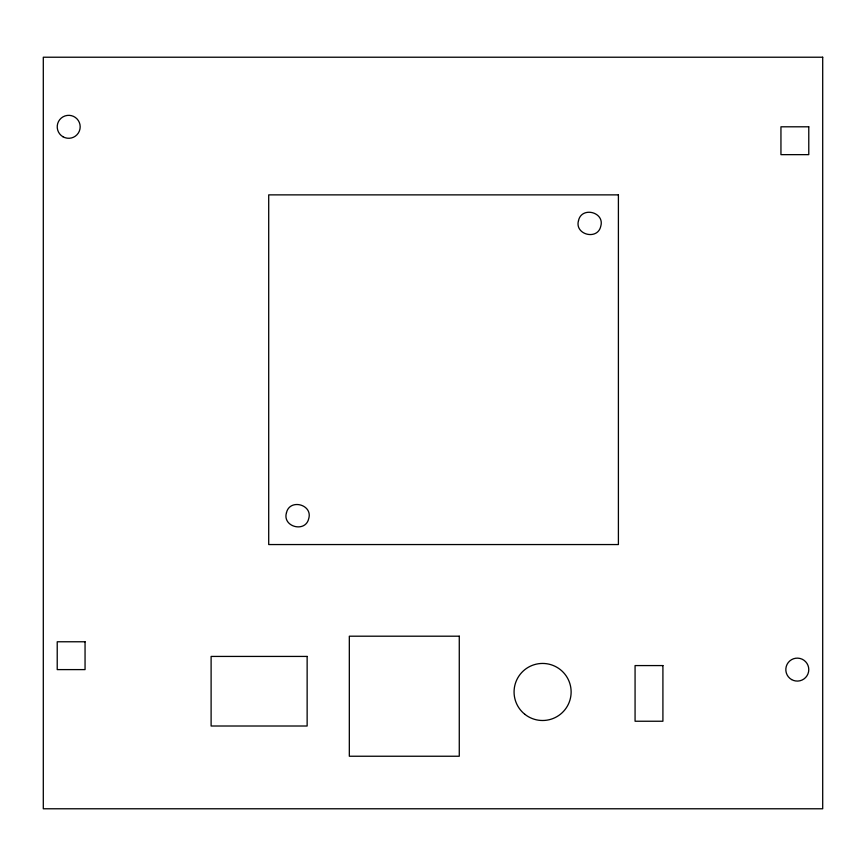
<?xml version="1.0" encoding="UTF-8"?>
<svg xmlns="http://www.w3.org/2000/svg" width="866" height="866" viewBox="0 0 866 866"><rect width="100%" height="100%" fill="white"/><g stroke="black" fill="none" stroke-linecap="round" stroke-linejoin="round"><path stroke-width="1.3" d="M286.473 512.726C282.11 526.842 305.427 533.088 308.707 518.68C313.059 504.542 289.764 498.296 286.473 512.726M578.52 220.559C574.32 234.708 597.659 240.672 600.766 226.253C604.966 212.094 581.66 206.14 578.52 220.559M822.7 57.221L43.3 57.221L43.3 808.779L822.7 808.779L822.7 57.221M808.779 126.804L780.948 126.804L780.948 154.646L808.779 154.646L808.779 126.804M618.4 194.872L268.709 194.872L268.709 544.552L618.4 544.552L618.4 194.872M459.272 636.196L349.323 636.196L349.323 756.235L459.272 756.235L459.272 636.196M85.052 641.771L57.221 641.771L57.221 669.602L85.052 669.602L85.052 641.771M307.138 656.428L211.109 656.428L211.109 726.011L307.138 726.011L307.138 656.428M662.912 665.575L635.07 665.575L635.07 721.237L662.912 721.237L662.912 665.575M524.861 714.32A28.535 28.535 0 0 0 570.824 696.145A28.535 28.535 0 0 0 532.114 665.434A28.535 28.535 0 0 0 524.861 714.32M791.556 679.55A11.485 11.485 0 0 0 808.779 669.602A11.485 11.485 0 0 0 791.556 659.665A11.485 11.485 0 0 0 791.556 679.55M62.958 136.752A11.485 11.485 0 0 0 80.181 126.804A11.485 11.485 0 0 0 62.958 116.867A11.485 11.485 0 0 0 62.958 136.752"/></g></svg>
